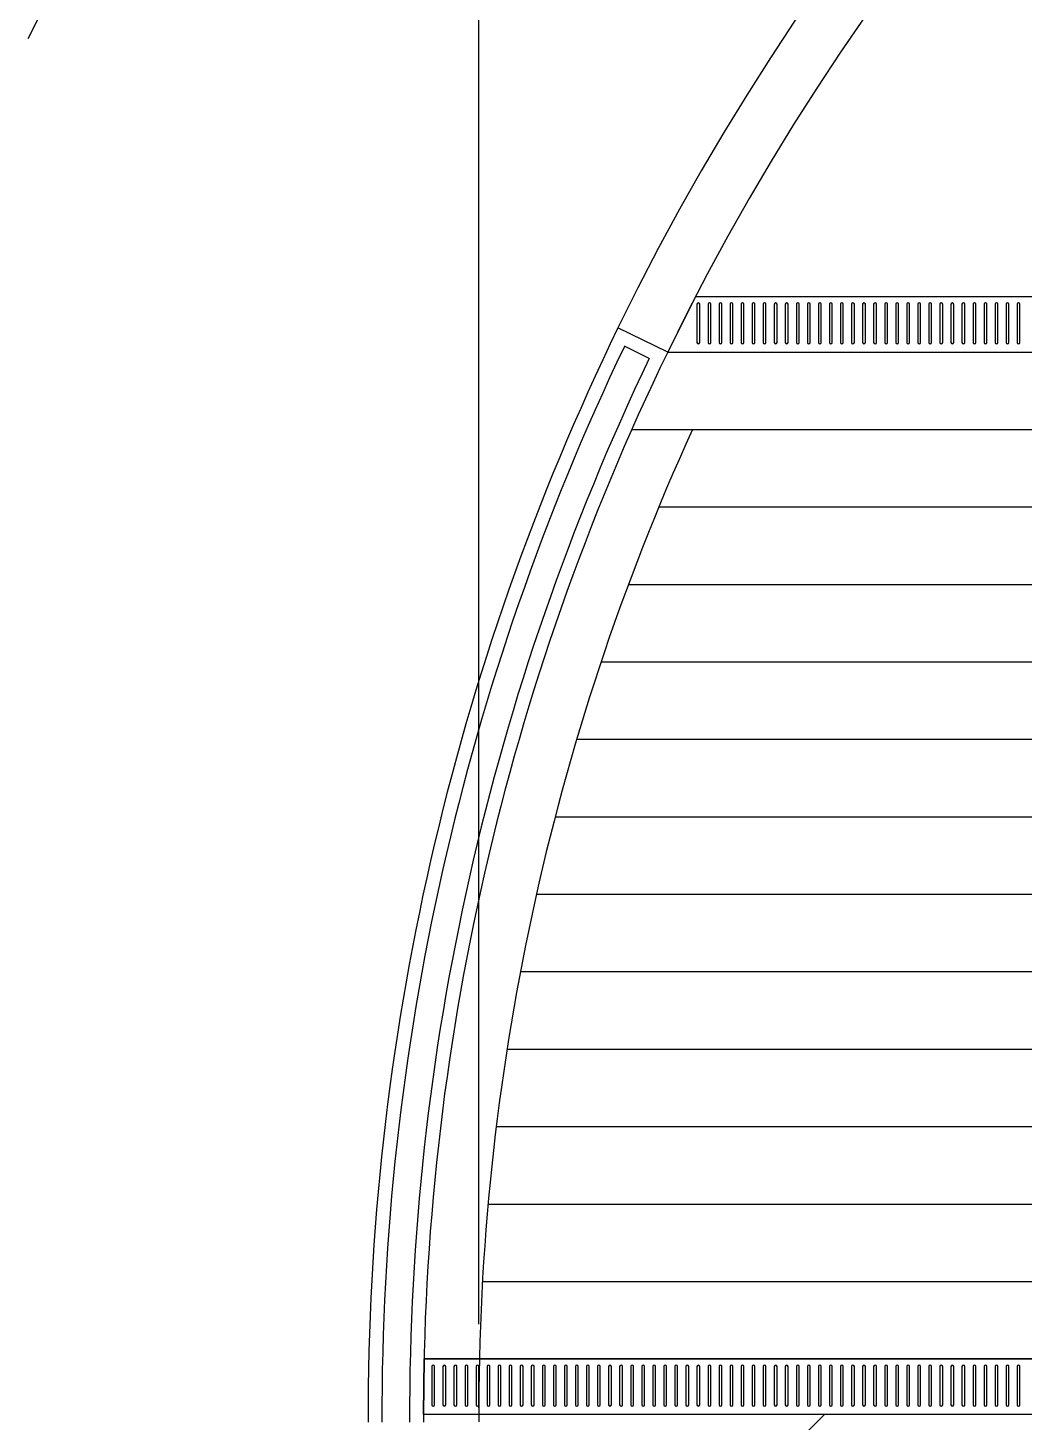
# Model space of a CAD drawing. Header units: millimetres. Extents: x -47382 to 204618, y -51045 to 127155.
# Drawn here: x 18770 to 22372, y 55446 to 60486 of the extents above; entities that cross this region are included whole.
import ezdxf

# ---------------------------------------------------------------- set-up
doc = ezdxf.new("R2010")
doc.units = ezdxf.units.MM
doc.header["$LTSCALE"] = 300
doc.header["$MEASUREMENT"] = 0
doc.linetypes.add('CEN', pattern=[62, 60, -1, 0, -1])
for name, color, linetype in [('A-FLOR-PAVE-PAT1', 251, 'CONTINUOUS'), ('A-FLOR-PFIX', 6, 'CONTINUOUS'), ('A-FLOR-STRA-MAIN', 4, 'CONTINUOUS'), ('A-FLOR-SUB-ELE', 7, 'CONTINUOUS'), ('A-ST-AXIS-CEN', 252, 'CEN'), ('A-조적해치', 8, 'CONTINUOUS'), ('FIN', 5, 'CONTINUOUS')]:
    doc.layers.add(name, color=color, linetype=linetype)

msp = doc.modelspace()

# ---------------------------------------------------------------- hatches: boundary and pattern name
at = {"layer": 'A-FLOR-PAVE-PAT1'}
h = msp.add_hatch(dxfattribs=at)
h.set_pattern_fill('DOLMIT', color=256, scale=1000)
h.set_pattern_definition([(0, (-72021493.09, 8621329.2), (0, 250), []), (45, (-72021493.1, 8621329.2), (-499.999999, 499.999999), [353.553391, -707.106781])])
h.paths.add_polyline_path([(27200, 51971.4), (25000, 51971.4), (25000, 55474.8), (20201.1, 55474.8), (20200, 49821.4), (22400, 49821.4), (22400, 46871.4), (20200, 46871.4), (20200, 44371.4), (27200, 44371.4)])
h.paths.add_polyline_path([(25200, 52171.4), (25201.2, 55674.8), (25200, 55674.8)])
h.paths.add_polyline_path([(20202.4, 55674.8), (20201.2, 55674.8), (20201.2, 55573.1)])
edge = h.paths.add_edge_path()
edge.add_line((27400, 47271.4), (28750, 47271.4))
edge.add_line((28750, 47271.4), (28750, 48866.4))
edge.add_line((28750, 48866.4), (27970, 48866.4))
edge.add_arc((28825, 48866.4), 855, 98.4067, 180, ccw=False)
edge.add_line((28700, 49712.3), (28700, 49730.6))
edge.add_arc((28825, 50576.4), 854.9, 181.6706, 261.5951, ccw=False)
edge.add_line((27970.4, 50551.4), (27970.4, 50576.4))
edge.add_line((27970.4, 50576.4), (28750, 50576.4))
edge.add_line((28750, 50576.4), (28750, 52171.4))
edge.add_line((28750, 52171.4), (27400, 52171.4))
edge.add_line((27400, 52171.4), (27400, 47271.4))

# ---------------------------------------------------------------- linework, layer by layer
at = {"layer": 'A-FLOR-PFIX'}
for points in [[(21183.9, 59514.8), (21083.7, 59314.8), (25200, 59314.8), (25200, 59514.8)], [(20202.4, 55674.8), (20200, 55474.8), (25000, 55474.8), (25000, 51971.4), (27200, 51971.4), (27200, 44371.4), (27400, 44371.4), (27400, 52171.4), (25200, 52171.4), (25200, 55674.8), (20202.4, 55674.8), (20200, 55474.8)], [(25200, 55674.8), (20202.4, 55674.8), (20200, 55474.8), (25000, 55474.8), (25200, 55474.8)]]:
    msp.add_lwpolyline(points, close=True, dxfattribs=at)
for points in [[(21199.3, 59348.8), (21199.3, 59487.6, 1), (21189.3, 59487.6), (21189.3, 59348.8, 1)], [(21239.3, 59348.8), (21239.3, 59487.6, 1), (21229.3, 59487.6), (21229.3, 59348.8, 1)], [(21279.2, 59348.8), (21279.2, 59487.6, 1), (21269.2, 59487.6), (21269.2, 59348.8, 1)], [(21319.1, 59348.8), (21319.1, 59487.6, 1), (21309.1, 59487.6), (21309.1, 59348.8, 1)], [(21359.1, 59348.8), (21359.1, 59487.6, 1), (21349.1, 59487.6), (21349.1, 59348.8, 1)], [(21399, 59348.8), (21399, 59487.6, 1), (21389, 59487.6), (21389, 59348.8, 1)], [(21439, 59348.8), (21439, 59487.6, 1), (21429, 59487.6), (21429, 59348.8, 1)], [(21478.9, 59348.8), (21478.9, 59487.6, 1), (21468.9, 59487.6), (21468.9, 59348.8, 1)], [(21518.8, 59348.8), (21518.8, 59487.6, 1), (21508.8, 59487.6), (21508.8, 59348.8, 1)], [(21558.8, 59348.8), (21558.8, 59487.6, 1), (21548.8, 59487.6), (21548.8, 59348.8, 1)], [(21598.7, 59348.8), (21598.7, 59487.6, 1), (21588.7, 59487.6), (21588.7, 59348.8, 1)], [(21638.6, 59348.8), (21638.6, 59487.6, 1), (21628.6, 59487.6), (21628.6, 59348.8, 1)], [(21678.6, 59348.8), (21678.6, 59487.6, 1), (21668.6, 59487.6), (21668.6, 59348.8, 1)], [(21718.5, 59348.8), (21718.5, 59487.6, 1), (21708.5, 59487.6), (21708.5, 59348.8, 1)], [(21758.5, 59348.8), (21758.5, 59487.6, 1), (21748.5, 59487.6), (21748.5, 59348.8, 1)], [(21798.4, 59348.8), (21798.4, 59487.6, 1), (21788.4, 59487.6), (21788.4, 59348.8, 1)], [(21838.3, 59348.8), (21838.3, 59487.6, 1), (21828.3, 59487.6), (21828.3, 59348.8, 1)], [(21878.3, 59348.8), (21878.3, 59487.6, 1), (21868.3, 59487.6), (21868.3, 59348.8, 1)], [(21918.2, 59348.8), (21918.2, 59487.6, 1), (21908.2, 59487.6), (21908.2, 59348.8, 1)], [(21958.1, 59348.8), (21958.1, 59487.6, 1), (21948.1, 59487.6), (21948.1, 59348.8, 1)], [(21998.1, 59348.8), (21998.1, 59487.6, 1), (21988.1, 59487.6), (21988.1, 59348.8, 1)], [(22038, 59348.8), (22038, 59487.6, 1), (22028, 59487.6), (22028, 59348.8, 1)], [(22077.9, 59348.8), (22077.9, 59487.6, 1), (22067.9, 59487.6), (22067.9, 59348.8, 1)], [(22117.9, 59348.8), (22117.9, 59487.6, 1), (22107.9, 59487.6), (22107.9, 59348.8, 1)], [(22157.8, 59348.8), (22157.8, 59487.6, 1), (22147.8, 59487.6), (22147.8, 59348.8, 1)], [(22197.8, 59348.8), (22197.8, 59487.6, 1), (22187.8, 59487.6), (22187.8, 59348.8, 1)], [(22237.7, 59348.8), (22237.7, 59487.6, 1), (22227.7, 59487.6), (22227.7, 59348.8, 1)], [(22277.6, 59348.8), (22277.6, 59487.6, 1), (22267.6, 59487.6), (22267.6, 59348.8, 1)], [(22317.6, 59348.8), (22317.6, 59487.6, 1), (22307.6, 59487.6), (22307.6, 59348.8, 1)], [(22357.5, 59348.8), (22357.5, 59487.6, 1), (22347.5, 59487.6), (22347.5, 59348.8, 1)], [(20230.8, 55647.6), (20230.8, 55508.8, 1), (20240.8, 55508.8), (20240.8, 55647.6, 1)], [(20280.8, 55508.8), (20280.8, 55647.6, 1), (20270.8, 55647.6), (20270.8, 55508.8, 1)], [(20320.7, 55508.8), (20320.7, 55647.6, 1), (20310.7, 55647.6), (20310.7, 55508.8, 1)], [(20360.7, 55508.8), (20360.7, 55647.6, 1), (20350.7, 55647.6), (20350.7, 55508.8, 1)], [(20400.6, 55508.8), (20400.6, 55647.6, 1), (20390.6, 55647.6), (20390.6, 55508.8, 1)], [(20440.5, 55508.8), (20440.5, 55647.6, 1), (20430.5, 55647.6), (20430.5, 55508.8, 1)], [(20480.5, 55508.8), (20480.5, 55647.6, 1), (20470.5, 55647.6), (20470.5, 55508.8, 1)], [(20520.4, 55508.8), (20520.4, 55647.6, 1), (20510.4, 55647.6), (20510.4, 55508.8, 1)], [(20560.3, 55508.8), (20560.3, 55647.6, 1), (20550.3, 55647.6), (20550.3, 55508.8, 1)], [(20600.3, 55508.8), (20600.3, 55647.6, 1), (20590.3, 55647.6), (20590.3, 55508.8, 1)], [(20640.2, 55508.8), (20640.2, 55647.6, 1), (20630.2, 55647.6), (20630.2, 55508.8, 1)], [(20680.2, 55508.8), (20680.2, 55647.6, 1), (20670.2, 55647.6), (20670.2, 55508.8, 1)], [(20720.1, 55508.8), (20720.1, 55647.6, 1), (20710.1, 55647.6), (20710.1, 55508.8, 1)], [(20760, 55508.8), (20760, 55647.6, 1), (20750, 55647.6), (20750, 55508.8, 1)], [(20800, 55508.8), (20800, 55647.6, 1), (20790, 55647.6), (20790, 55508.8, 1)], [(20839.9, 55508.8), (20839.9, 55647.6, 1), (20829.9, 55647.6), (20829.9, 55508.8, 1)], [(20879.8, 55508.8), (20879.8, 55647.6, 1), (20869.8, 55647.6), (20869.8, 55508.8, 1)], [(20919.8, 55508.8), (20919.8, 55647.6, 1), (20909.8, 55647.6), (20909.8, 55508.8, 1)], [(20959.7, 55508.8), (20959.7, 55647.6, 1), (20949.7, 55647.6), (20949.7, 55508.8, 1)], [(20999.6, 55508.8), (20999.6, 55647.6, 1), (20989.6, 55647.6), (20989.6, 55508.8, 1)], [(21039.6, 55508.8), (21039.6, 55647.6, 1), (21029.6, 55647.6), (21029.6, 55508.8, 1)], [(21079.5, 55508.8), (21079.5, 55647.6, 1), (21069.5, 55647.6), (21069.5, 55508.8, 1)], [(21119.5, 55508.8), (21119.5, 55647.6, 1), (21109.5, 55647.6), (21109.5, 55508.8, 1)], [(21159.4, 55508.8), (21159.4, 55647.6, 1), (21149.4, 55647.6), (21149.4, 55508.8, 1)], [(21199.3, 55508.8), (21199.3, 55647.6, 1), (21189.3, 55647.6), (21189.3, 55508.8, 1)], [(21239.3, 55508.8), (21239.3, 55647.6, 1), (21229.3, 55647.6), (21229.3, 55508.8, 1)], [(21279.2, 55508.8), (21279.2, 55647.6, 1), (21269.2, 55647.6), (21269.2, 55508.8, 1)], [(21319.1, 55508.8), (21319.1, 55647.6, 1), (21309.1, 55647.6), (21309.1, 55508.8, 1)], [(21359.1, 55508.8), (21359.1, 55647.6, 1), (21349.1, 55647.6), (21349.1, 55508.8, 1)], [(21399, 55508.8), (21399, 55647.6, 1), (21389, 55647.6), (21389, 55508.8, 1)], [(21439, 55508.8), (21439, 55647.6, 1), (21429, 55647.6), (21429, 55508.8, 1)], [(21478.9, 55508.8), (21478.9, 55647.6, 1), (21468.9, 55647.6), (21468.9, 55508.8, 1)], [(21518.8, 55508.8), (21518.8, 55647.6, 1), (21508.8, 55647.6), (21508.8, 55508.8, 1)], [(21558.8, 55508.8), (21558.8, 55647.6, 1), (21548.8, 55647.6), (21548.8, 55508.8, 1)], [(21598.7, 55508.8), (21598.7, 55647.6, 1), (21588.7, 55647.6), (21588.7, 55508.8, 1)], [(21638.6, 55508.8), (21638.6, 55647.6, 1), (21628.6, 55647.6), (21628.6, 55508.8, 1)], [(21678.6, 55508.8), (21678.6, 55647.6, 1), (21668.6, 55647.6), (21668.6, 55508.8, 1)], [(21718.5, 55508.8), (21718.5, 55647.6, 1), (21708.5, 55647.6), (21708.5, 55508.8, 1)], [(21758.5, 55508.8), (21758.5, 55647.6, 1), (21748.5, 55647.6), (21748.5, 55508.8, 1)], [(21798.4, 55508.8), (21798.4, 55647.6, 1), (21788.4, 55647.6), (21788.4, 55508.8, 1)], [(21838.3, 55508.8), (21838.3, 55647.6, 1), (21828.3, 55647.6), (21828.3, 55508.8, 1)], [(21878.3, 55508.8), (21878.3, 55647.6, 1), (21868.3, 55647.6), (21868.3, 55508.8, 1)], [(21918.2, 55508.8), (21918.2, 55647.6, 1), (21908.2, 55647.6), (21908.2, 55508.8, 1)], [(21958.1, 55508.8), (21958.1, 55647.6, 1), (21948.1, 55647.6), (21948.1, 55508.8, 1)], [(21998.1, 55508.8), (21998.1, 55647.6, 1), (21988.1, 55647.6), (21988.1, 55508.8, 1)], [(22038, 55508.8), (22038, 55647.6, 1), (22028, 55647.6), (22028, 55508.8, 1)], [(22077.9, 55508.8), (22077.9, 55647.6, 1), (22067.9, 55647.6), (22067.9, 55508.8, 1)], [(22117.9, 55508.8), (22117.9, 55647.6, 1), (22107.9, 55647.6), (22107.9, 55508.8, 1)], [(22157.8, 55508.8), (22157.8, 55647.6, 1), (22147.8, 55647.6), (22147.8, 55508.8, 1)], [(22197.8, 55508.8), (22197.8, 55647.6, 1), (22187.8, 55647.6), (22187.8, 55508.8, 1)], [(22237.7, 55508.8), (22237.7, 55647.6, 1), (22227.7, 55647.6), (22227.7, 55508.8, 1)], [(22277.6, 55508.8), (22277.6, 55647.6, 1), (22267.6, 55647.6), (22267.6, 55508.8, 1)], [(22317.6, 55508.8), (22317.6, 55647.6, 1), (22307.6, 55647.6), (22307.6, 55508.8, 1)], [(22357.5, 55508.8), (22357.5, 55647.6, 1), (22347.5, 55647.6), (22347.5, 55508.8, 1)]]:
    msp.add_lwpolyline(points, format="xyb", close=True, dxfattribs=at)
at = {"layer": 'A-FLOR-STRA-MAIN'}
for p, q in [((21083.7, 59314.8), (24400, 59314.8)), ((20953.7, 59034.8), (25200, 59034.8)), ((21051.4, 58754.8), (25200, 58754.8)), ((20941.5, 58474.8), (25200, 58474.8)), ((20842.6, 58194.8), (25200, 58194.8)), ((20754.4, 57914.8), (25200, 57914.8)), ((20676.5, 57634.8), (25200, 57634.8)), ((20608.8, 57354.8), (25200, 57354.8)), ((20550.8, 57074.8), (25200, 57074.8)), ((20502.4, 56794.8), (25200, 56794.8)), ((20463.5, 56514.8), (25200, 56514.8)), ((20433.9, 56234.8), (25200, 56234.8)), ((20413.6, 55954.8), (25200, 55954.8)), ((20202.4, 55674.8), (25200, 55674.8))]:
    msp.add_line(p, q, dxfattribs=at)
at = {"layer": 'A-FLOR-SUB-ELE'}
for points in [[(21083.7, 59314.8), (20903.7, 59402.2)], [(21017, 59291.6), (20927, 59335.3)]]:
    msp.add_lwpolyline(points, dxfattribs=at)
for radius, start, end in [(9000, 154.10353, 180.15916), (8950, 154.42362, 180.15916), (8850, 154.42723, 180.16277), (8800, 154.10353, 180.16277), (8600, 155.52191, 180.16277)]:
    msp.add_arc((29000, 55471.4), radius, start, end, dxfattribs=at)
at = {"layer": 'A-ST-AXIS-CEN'}
msp.add_line((20400, 0), (20400, 99371.4), dxfattribs=at)
at = {"layer": 'A-조적해치'}
for radius in [9000, 8800]:
    msp.add_arc((29000, 55471.4), radius, 90, 154.10353, dxfattribs=at)
at = {"layer": 'FIN'}
msp.add_arc((27700, 55946.4), 10000, 90, 153.25632, dxfattribs=at)

doc.saveas('drawing.dxf')
